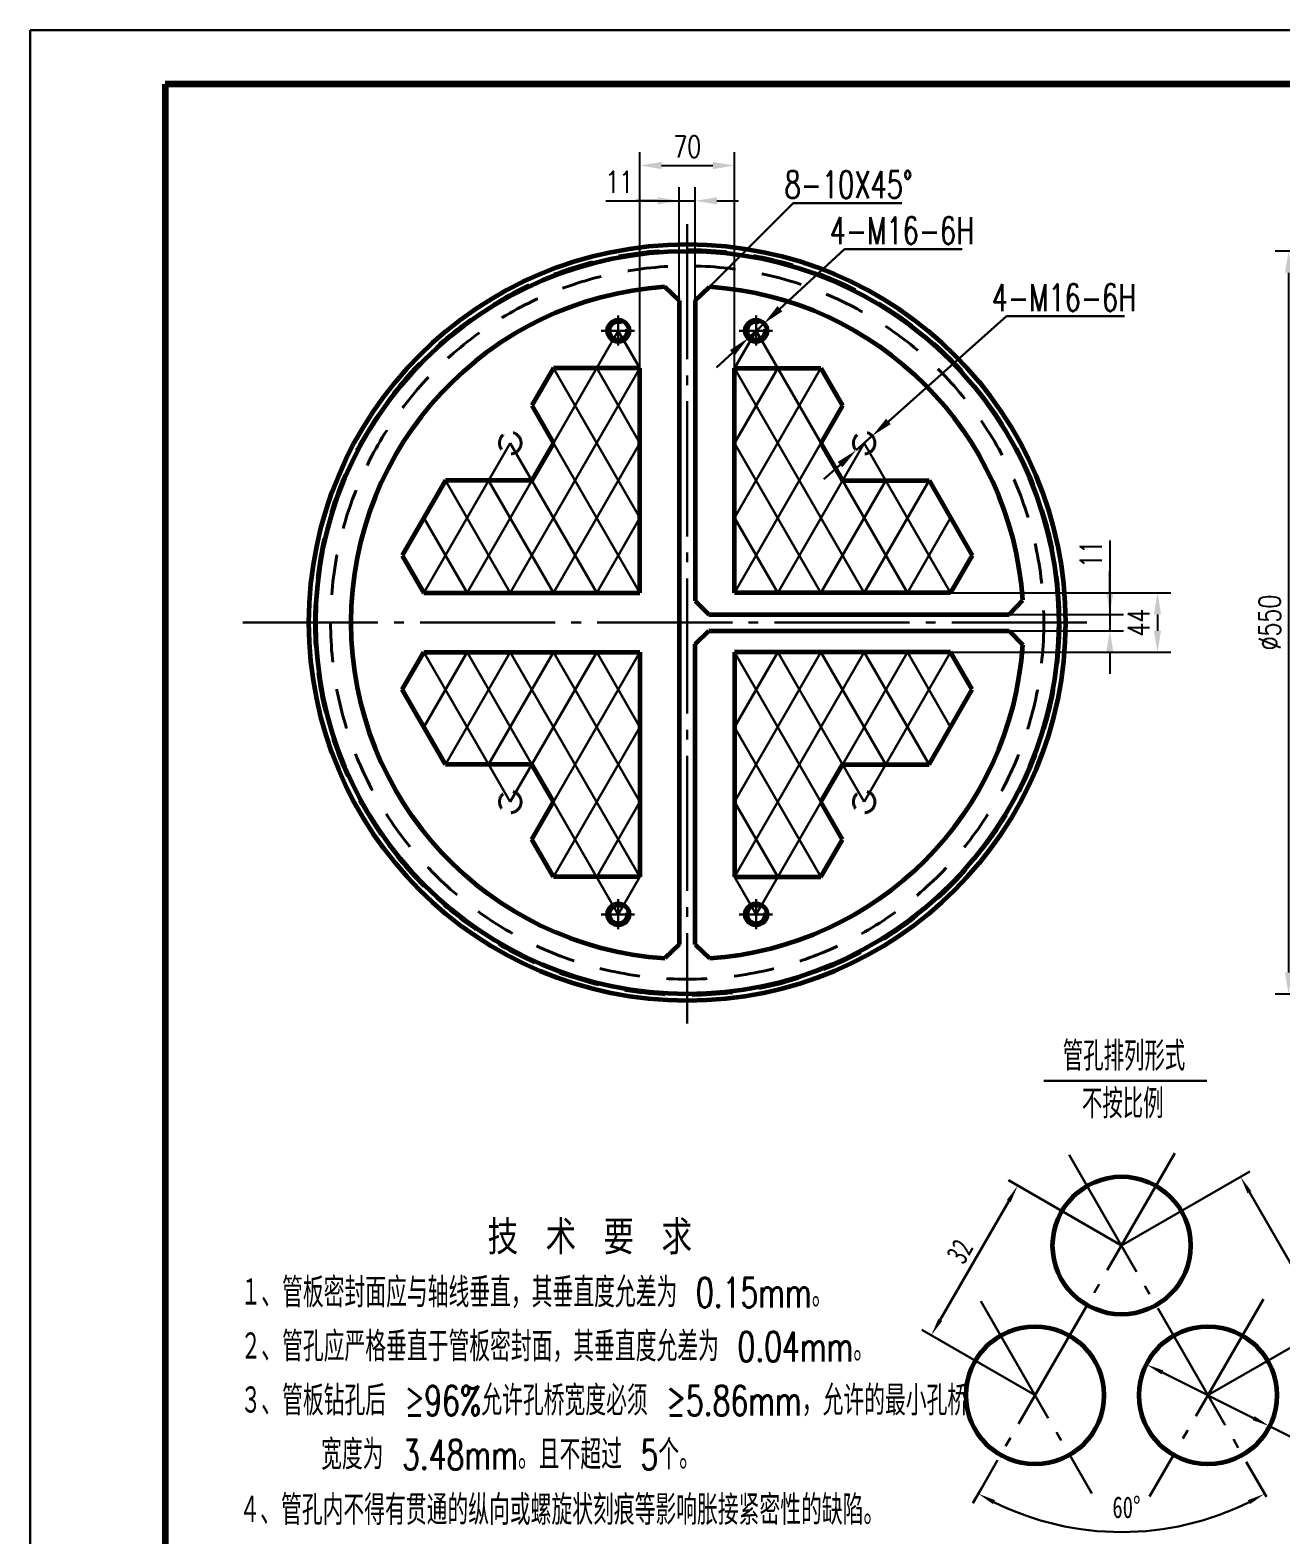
# Model space of a CAD drawing. Extents: x 0 to 25472, y -20 to 7186.
# Drawn here: x 5172 to 6561, y 1873 to 3544 of the extents above; entities that cross this region are included whole.
import ezdxf
from ezdxf.enums import TextEntityAlignment as Align

# ---------------------------------------------------------------- set-up
doc = ezdxf.new("R2010")
doc.units = 0
doc.header["$LTSCALE"] = 60
doc.header["$MEASUREMENT"] = 0
doc.header["$PDMODE"] = 1
for name, pattern in [('XX-L', [1.25, 0.75, -0.5]), ('XX-S', [0.5, 0.3, -0.2]), ('ZXX-L', [3.28, 2.5, -0.3, 0.18, -0.3]), ('ZXX-S', [1.27, 0.75, -0.2, 0.12, -0.2])]:
    doc.linetypes.add(name, pattern=pattern)
doc.layers.get('Defpoints').update_dxf_attribs({"linetype": 'CONTINUOUS'})
for name, color, linetype, lineweight in [('A 粗实线', 1, 'CONTINUOUS', 60), ('B 细实线', 7, 'CONTINUOUS', 30), ('C 文 字', 2, 'CONTINUOUS', 30), ('D 短中心线', 3, 'ZXX-S', 30), ('E 长中心线', 3, 'ZXX-L', 30), ('F 短虚线', 6, 'XX-S', 40), ('G 长虚线', 6, 'XX-L', 40)]:
    doc.layers.add(name, color=color, linetype=linetype, lineweight=lineweight)
doc.layers.add('Z1', color=7, linetype='CONTINUOUS')
doc.styles.add('HZTXT', font='TXT.SHX', dxfattribs={"width": 0.75, "bigfont": 'HZTXT'})
doc.styles.add('TXT', font='txt', dxfattribs={"width": 0.7})
doc.dimstyles.new('通用标注4.0', dxfattribs={"dimtxt": 4, "dimasz": 4, "dimexe": 2.5, "dimexo": 0, "dimgap": 1.5, "dimtad": 1, "dimdec": 0, "dimzin": 0, "dimdsep": 46, "dimtxsty": 'HZTXT', "dimcen": 0, "dimadec": 0, "dimazin": 0, "dimtfac": 0.375, "dimtdec": 0, "dimtmove": 2, "dimatfit": 3, "dimfxl": 0, "dimtzin": 0, "dimarcsym": 0})

# ---------------------------------------------------------------- blocks, each defined once
blk = doc.blocks.new('*D65')
at = {"layer": 'C 文 字', "color": 0, "lineweight": -2}
for p, q in [((5893.2, 3243.5), (5893.2, 3369.1)), ((5911.2, 3243.5), (5911.2, 3369.1)), ((5811.8, 3354.1), (5893.2, 3354.1)), ((5869.2, 3354.1), (5845.2, 3354.1)), ((5893.2, 3354.1), (5911.2, 3354.1)), ((5893.2, 3354.1), (5911.2, 3354.1)), ((5935.2, 3354.1), (5959.2, 3354.1))]:
    blk.add_line(p, q, dxfattribs=at)
at = {"layer": 'C 文 字', "color": 0}
for points in [[(5869.2, 3358.1), (5869.2, 3350.1), (5893.2, 3354.1)], [(5935.2, 3358.1), (5935.2, 3350.1), (5911.2, 3354.1)]]:
    blk.add_solid(points, dxfattribs=at)
at = {"layer": 'Defpoints', "color": 0}
for p in [(5911.2, 3354.1), (5893.2, 3243.5), (5911.2, 3243.5)]:
    blk.add_point(p, dxfattribs=at)
at = {"layer": 'C 文 字', "color": 0, "insert": (5826.8, 3375.1), "char_height": 24, "attachment_point": 5, "style": 'HZTXT'}
blk.add_mtext('11', dxfattribs=at)
blk = doc.blocks.new('*D66')
at = {"layer": 'C 文 字', "color": 0, "lineweight": -2}
for p, q in [((5849.7, 3168.2), (5849.7, 3408.3)), ((5873.7, 3393.3), (5930.7, 3393.3)), ((5954.7, 3168.2), (5954.7, 3408.3))]:
    blk.add_line(p, q, dxfattribs=at)
at = {"layer": 'C 文 字', "color": 0}
for points in [[(5873.7, 3397.3), (5873.7, 3389.3), (5849.7, 3393.3)], [(5930.7, 3397.3), (5930.7, 3389.3), (5954.7, 3393.3)]]:
    blk.add_solid(points, dxfattribs=at)
at = {"layer": 'Defpoints', "color": 0}
for p in [(5954.7, 3393.3), (5849.7, 3168.2), (5954.7, 3168.2)]:
    blk.add_point(p, dxfattribs=at)
at = {"layer": 'C 文 字', "color": 0, "insert": (5902.2, 3414.3), "char_height": 24, "attachment_point": 5, "style": 'HZTXT'}
blk.add_mtext('70', dxfattribs=at)
blk = doc.blocks.new('*D67')
at = {"layer": 'C 文 字', "color": 0, "lineweight": -2}
for p, q in [((6194.7, 2918.8), (6439.4, 2918.8)), ((6424.4, 2894.8), (6424.4, 2876.8)), ((6194.7, 2852.8), (6439.4, 2852.8))]:
    blk.add_line(p, q, dxfattribs=at)
at = {"layer": 'C 文 字', "color": 0}
for points in [[(6420.4, 2894.8), (6428.4, 2894.8), (6424.4, 2918.8)], [(6420.4, 2876.8), (6428.4, 2876.8), (6424.4, 2852.8)]]:
    blk.add_solid(points, dxfattribs=at)
at = {"layer": 'Defpoints', "color": 0}
for p in [(6194.7, 2918.8), (6194.7, 2852.8), (6424.4, 2852.8)]:
    blk.add_point(p, dxfattribs=at)
at = {"layer": 'C 文 字', "color": 0, "insert": (6403.4, 2885.8), "char_height": 24, "attachment_point": 5, "rotation": 90, "style": 'HZTXT'}
blk.add_mtext('44', dxfattribs=at)
blk = doc.blocks.new('*D68')
at = {"layer": 'C 文 字', "color": 0, "lineweight": -2}
for p, q in [((6371.5, 2976.9), (6371.5, 2894.8)), ((6371.5, 2918.8), (6371.5, 2942.8)), ((6259.8, 2894.8), (6386.5, 2894.8)), ((6371.5, 2894.8), (6371.5, 2876.8)), ((6371.5, 2894.8), (6371.5, 2876.8)), ((6259.8, 2876.8), (6386.5, 2876.8)), ((6371.5, 2852.8), (6371.5, 2828.8))]:
    blk.add_line(p, q, dxfattribs=at)
at = {"layer": 'C 文 字', "color": 0}
for points in [[(6367.5, 2918.8), (6375.5, 2918.8), (6371.5, 2894.8)], [(6367.5, 2852.8), (6375.5, 2852.8), (6371.5, 2876.8)]]:
    blk.add_solid(points, dxfattribs=at)
at = {"layer": 'Defpoints', "color": 0}
for p in [(6259.8, 2894.8), (6259.8, 2876.8), (6371.5, 2876.8)]:
    blk.add_point(p, dxfattribs=at)
at = {"layer": 'C 文 字', "color": 0, "insert": (6350.5, 2961.9), "char_height": 24, "attachment_point": 5, "rotation": 90, "style": 'HZTXT'}
blk.add_mtext('11', dxfattribs=at)
blk = doc.blocks.new('JT')
at = {"layer": 'Z1', "color": 7}
blk.add_lwpolyline([(0, 0, 0, 0.25, 0), (-1, 0, 0.25, 0.25, 0)], format="xyseb", dxfattribs=at)
blk = doc.blocks.new('*D168')
at = {"layer": 'C 文 字', "color": 0, "lineweight": -2}
for p, q in [((6724.6, 3298.3), (6555, 3298.3)), ((6570, 3274.3), (6570, 2497.3)), ((6724.6, 2473.3), (6555, 2473.3))]:
    blk.add_line(p, q, dxfattribs=at)
at = {"layer": 'C 文 字', "color": 0}
for points in [[(6566, 3274.3), (6574, 3274.3), (6570, 3298.3)], [(6566, 2497.3), (6574, 2497.3), (6570, 2473.3)]]:
    blk.add_solid(points, dxfattribs=at)
at = {"layer": 'Defpoints', "color": 0}
for p in [(6724.6, 3298.3), (6570, 2473.3), (6724.6, 2473.3)]:
    blk.add_point(p, dxfattribs=at)
at = {"layer": 'C 文 字', "color": 0, "insert": (6549, 2885.8), "char_height": 24, "attachment_point": 5, "rotation": 90, "style": 'HZTXT'}
blk.add_mtext('%%c550', dxfattribs=at)

msp = doc.modelspace()

# ---------------------------------------------------------------- linework, layer by layer
at = {"layer": 'A 粗实线', "color": 5, "lineweight": 120}
for p, q in [((5322.5, 3483.7), (5322.5, 39.7)), ((10158.5, 3483.7), (5322.5, 3483.7))]:
    msp.add_line(p, q, dxfattribs=at)
at = {"layer": 'A 粗实线'}
for p, q in [((5893.2, 3243.5), (5877.5, 3258.5)), ((5911.2, 3243.5), (5926.9, 3258.5)), ((5893.2, 3243.5), (5893.2, 2528.2)), ((5911.2, 3243.5), (5911.2, 2909.8)), ((5753.7, 3168.2), (5729.7, 3126.7)), ((5849.7, 3168.2), (5753.7, 3168.2)), ((5849.7, 2918.8), (5849.7, 3168.2)), ((5954.7, 3168.2), (6050.7, 3168.2)), ((5954.7, 2918.8), (5954.7, 3168.2)), ((6050.7, 3168.2), (6074.7, 3126.7)), ((5729.7, 3126.7), (5753.7, 3085.1)), ((6074.7, 3126.7), (6050.7, 3085.1)), ((5753.7, 3085.1), (5729.7, 3043.5)), ((6050.7, 3085.1), (6074.7, 3043.5)), ((5633.7, 3043.5), (5585.7, 2960.4)), ((5729.7, 3043.5), (5633.7, 3043.5)), ((6074.7, 3043.5), (6170.7, 3043.5)), ((6170.7, 3043.5), (6218.7, 2960.4)), ((5585.7, 2960.4), (5609.7, 2918.8)), ((6218.7, 2960.4), (6194.7, 2918.8)), ((5609.7, 2918.8), (5849.7, 2918.8)), ((5911.2, 2909.8), (5926.2, 2894.8)), ((6194.7, 2918.8), (5954.7, 2918.8)), ((6259.8, 2894.8), (6274.9, 2910.6)), ((5926.2, 2894.8), (6259.8, 2894.8)), ((5911.2, 2861.8), (5926.2, 2876.8)), ((5926.2, 2876.8), (6259.8, 2876.8)), ((6259.8, 2876.8), (6274.9, 2861.1)), ((5911.2, 2528.2), (5911.2, 2861.8)), ((5585.7, 2811.3), (5609.7, 2852.8)), ((5609.7, 2852.8), (5849.7, 2852.8)), ((5849.7, 2852.8), (5849.7, 2603.4)), ((5954.7, 2852.8), (5954.7, 2603.4)), ((6194.7, 2852.8), (5954.7, 2852.8)), ((6218.7, 2811.3), (6194.7, 2852.8)), ((5633.7, 2728.1), (5585.7, 2811.3)), ((6170.7, 2728.1), (6218.7, 2811.3)), ((5729.7, 2728.1), (5633.7, 2728.1)), ((5753.7, 2686.6), (5729.7, 2728.1)), ((6050.7, 2686.6), (6074.7, 2728.1)), ((6074.7, 2728.1), (6170.7, 2728.1)), ((5729.7, 2645), (5753.7, 2686.6)), ((6074.7, 2645), (6050.7, 2686.6)), ((5753.7, 2603.4), (5729.7, 2645)), ((6050.7, 2603.4), (6074.7, 2645)), ((5849.7, 2603.4), (5753.7, 2603.4)), ((5954.7, 2603.4), (6050.7, 2603.4)), ((5893.2, 2528.2), (5877.5, 2513.2)), ((5911.2, 2528.2), (5926.9, 2513.2))]:
    msp.add_line(p, q, dxfattribs=at)
for centre, radius in [((5902.2, 2885.8), 420), ((5902.2, 2885.8), 412.5), ((5825.7, 3209.8), 12), ((5978.7, 3209.8), 12), ((5825.7, 2561.8), 12), ((5978.7, 2561.8), 12), ((6384.5, 2194.1), 76.5), ((6288.4, 2027.8), 76.5), ((6480.5, 2027.8), 76.5)]:
    msp.add_circle(centre, radius, dxfattribs=at)
for start, end in [(93.7973, 266.2027), (3.7973, 86.2027), (273.7973, 356.2027)]:
    msp.add_arc((5902.2, 2885.8), 373.5, start, end, dxfattribs=at)
at = {"layer": 'B 细实线'}
for p, q in [((5172.5, 3543.7), (5172.5, -20.3)), ((10218.5, 3543.7), (5172.5, 3543.7)), ((5926.2, 3257.8), (6020, 3351.6)), ((5825.7, 3209.8), (5657.7, 2918.8)), ((5825.7, 3209.8), (5849.7, 3168.2)), ((5978.7, 3209.8), (5954.7, 3168.2)), ((5978.7, 3209.8), (6146.7, 2918.8)), ((5849.7, 3168.2), (5705.7, 2918.8)), ((5753.7, 3168.2), (5849.7, 3002)), ((5801.7, 3168.2), (5849.7, 3085.1)), ((6002.7, 3168.2), (5954.7, 3085.1)), ((6050.7, 3168.2), (5954.7, 3002)), ((5954.7, 3168.2), (6098.7, 2918.8)), ((5705.7, 3085.1), (5609.7, 2918.8)), ((5705.7, 3085.1), (5801.7, 2918.8)), ((5849.7, 3085.1), (5753.7, 2918.8)), ((5753.7, 3085.1), (5849.7, 2918.8)), ((5954.7, 3085.1), (6050.7, 2918.8)), ((6050.7, 3085.1), (5954.7, 2918.8)), ((6098.7, 3085.1), (6002.7, 2918.8)), ((6098.7, 3085.1), (6194.7, 2918.8)), ((5633.7, 3043.5), (5705.7, 2918.8)), ((5681.7, 3043.5), (5753.7, 2918.8)), ((6122.7, 3043.5), (6050.7, 2918.8)), ((6170.7, 3043.5), (6098.7, 2918.8)), ((5609.7, 3002), (5657.7, 2918.8)), ((5849.7, 3002), (5801.7, 2918.8)), ((5954.7, 3002), (6002.7, 2918.8)), ((6194.7, 3002), (6146.7, 2918.8)), ((5609.7, 2769.7), (5657.7, 2852.8)), ((5705.7, 2686.6), (5609.7, 2852.8)), ((5633.7, 2728.1), (5705.7, 2852.8)), ((5825.7, 2561.8), (5657.7, 2852.8)), ((5681.7, 2728.1), (5753.7, 2852.8)), ((5705.7, 2686.6), (5801.7, 2852.8)), ((5849.7, 2603.4), (5705.7, 2852.8)), ((5849.7, 2686.6), (5753.7, 2852.8)), ((5753.7, 2686.6), (5849.7, 2852.8)), ((5849.7, 2769.7), (5801.7, 2852.8)), ((5954.7, 2769.7), (6002.7, 2852.8)), ((6050.7, 2686.6), (5954.7, 2852.8)), ((5954.7, 2686.6), (6050.7, 2852.8)), ((5954.7, 2603.4), (6098.7, 2852.8)), ((5978.7, 2561.8), (6146.7, 2852.8)), ((6098.7, 2686.6), (6002.7, 2852.8)), ((6122.7, 2728.1), (6050.7, 2852.8)), ((6170.7, 2728.1), (6098.7, 2852.8)), ((6098.7, 2686.6), (6194.7, 2852.8)), ((6194.7, 2769.7), (6146.7, 2852.8)), ((5753.7, 2603.4), (5849.7, 2769.7)), ((6050.7, 2603.4), (5954.7, 2769.7)), ((5801.7, 2603.4), (5849.7, 2686.6)), ((6002.7, 2603.4), (5954.7, 2686.6)), ((5825.7, 2561.8), (5849.7, 2603.4)), ((5978.7, 2561.8), (5954.7, 2603.4)), ((6298.3, 2377.1), (6479.1, 2377.1)), ((6384.5, 2194.1), (6527, 2276.4)), ((6384.5, 2194.1), (6258.8, 2266.6)), ((6183.1, 2111.5), (6259.3, 2243.5)), ((6602.7, 2121.2), (6526.5, 2253.2)), ((6480.5, 2027.8), (6623, 2110.1)), ((6288.4, 2027.8), (6162.8, 2100.3)), ((6531.1, 2002.4), (6429.8, 2053.2)), ((6548.8, 1993.5), (6584.2, 1975.7)), ((6229.2, 1925.2), (6219.4, 1908.1))]:
    msp.add_line(p, q, dxfattribs=at)
for centre, radius, start, end in [((5825.7, 3209.8), 9, 67.7738, 10.4692), ((5978.7, 3209.8), 9, 67.7738, 10.4692), ((5825.7, 2561.8), 9, 67.7738, 10.4692), ((5978.7, 2561.8), 9, 67.7738, 10.4692), ((6384.5, 2194.1), 318.2, 243.5659, 296.4341)]:
    msp.add_arc(centre, radius, start, end, dxfattribs=at)
at = {"layer": 'C 文 字'}
for p, q in [((6020, 3351.6), (6140.5, 3351.6)), ((6076.7, 3300.5), (6005.1, 3234.3)), ((6076.7, 3300.5), (6207.7, 3300.5)), ((6256.6, 3226), (6125.6, 3109.1)), ((6256.6, 3226), (6387.6, 3226)), ((5969.9, 3201.7), (5987.5, 3218)), ((5952.3, 3185.4), (5934.7, 3169)), ((6089.8, 3077.1), (6107.7, 3093.1)), ((6071.9, 3061.1), (6053.9, 3045.2))]:
    msp.add_line(p, q, dxfattribs=at)
for points in [[(6002.4, 3237.2), (6007.8, 3231.3), (5987.5, 3218)], [(5949.6, 3188.3), (5955, 3182.4), (5969.9, 3201.7)], [(6122.9, 3112.1), (6128.2, 3106.1), (6107.7, 3093.1)], [(6069.2, 3064.1), (6074.5, 3058.2), (6089.8, 3077.1)]]:
    msp.add_solid(points, dxfattribs=at)
at = {"layer": 'D 短中心线'}
for p, q in [((5825.7, 3193.3), (5825.7, 3226.6)), ((5978.7, 3193.3), (5978.7, 3226.6)), ((5806.8, 3209.8), (5843.8, 3209.8)), ((5959.8, 3209.8), (5996.8, 3209.8)), ((5825.7, 2545.4), (5825.7, 2578.6)), ((5978.7, 2545.4), (5978.7, 2578.6)), ((5806.8, 2561.8), (5843.8, 2561.8)), ((5959.8, 2561.8), (5996.8, 2561.8))]:
    msp.add_line(p, q, dxfattribs=at)
at = {"layer": 'E 长中心线'}
for p, q in [((5902.2, 3328.3), (5902.2, 2440.5)), ((5408.7, 2885.8), (6352.3, 2885.8)), ((6443.6, 2296.5), (6229.2, 1925.2)), ((6326.3, 2294.9), (6545.5, 1915.1)), ((6228.1, 2132.3), (6351.4, 1918.8)), ((6542, 2134.5), (6415.5, 1915.4))]:
    msp.add_line(p, q, dxfattribs=at)
at = {"layer": 'F 短虚线'}
for centre in [(5705.7, 3085.1), (6098.7, 3085.1), (5705.7, 2686.6), (6098.7, 2686.6)]:
    msp.add_circle(centre, 12, dxfattribs=at)
at = {"layer": 'G 长虚线'}
for radius in [414, 396]:
    msp.add_circle((5902.2, 2885.8), radius, dxfattribs=at)

# ---------------------------------------------------------------- block references
at = {"layer": 'B 细实线', "yscale": 19.79997822000223, "zscale": 19.79997822000198}
for p, xscale, rotation in [((6516.6, 2270.4), 19.79997822000221, 120), ((6269.2, 2260.6), 19.79997822000221, 59.99999999999996), ((6173.2, 2094.3), 19.79997822000221, 239.9999999999999), ((6412.1, 2062.1), 19.79997822000234, 153.3598694760035), ((6548.8, 1993.5), 19.79997822000234, 333.3598694760036), ((6225.4, 1918.5), 19.79997822000131, 151.782939113158), ((6543.5, 1918.5), 19.79997822000211, 28.21706088684073)]:
    msp.add_blockref('JT', p, dxfattribs=dict(at, xscale=xscale, rotation=rotation))

# ---------------------------------------------------------------- texts
at = {"layer": 'C 文 字', "style": 'HZTXT', "width": 0.7}
for s, p in [('8-10X45%%d', (6081.4, 3372.2)), ('4-M16-6H', (6140.5, 3321.1)), ('4-M16-6H', (6320.4, 3246.7))]:
    msp.add_text(s, height=30, dxfattribs=at).set_placement(p, align=Align.MIDDLE)
for s, p in [('管孔排列形式', (6319.2, 2404.4)), ('不按比例', (6340.5, 2351.5))]:
    msp.add_text(s, height=32.39, dxfattribs=at).set_placement(p, align=Align.MIDDLE_LEFT)
at = {"layer": 'C 文 字', "style": 'TXT', "width": 0.7}
msp.add_text('32', height=24, rotation=60, dxfattribs=at).set_placement((6204.9, 2187.7), align=Align.MIDDLE)
at = {"layer": 'C 文 字', "style": 'HZTXT', "width": 0.7}
for s, p in [('１、管板密封面应与轴线垂直，其垂直度允差为 0.15mm。', (5406.1, 2125.4)), ('２、管孔应严格垂直于管板密封面，其垂直度允差为 0.04mm。', (5406.1, 2065.4)), ('３、管板钻孔后 ≥96%允许孔桥宽度必须 ≥5.86mm，允许的最小孔桥', (5406.1, 2005.4)), ('    宽度为 3.48mm。且不超过 5个。', (5406.1, 1945.4)), ('４、管孔内不得有贯通的纵向或螺旋状刻痕等影响胀接紧密性的缺陷。', (5404.9, 1883.9))]:
    msp.add_text(s, height=33, dxfattribs=at).set_placement(p)
at = {"layer": 'C 文 字', "style": 'TXT', "width": 0.7}
msp.add_text('60%%d', height=24, dxfattribs=at).set_placement((6390, 1903.5), align=Align.MIDDLE_CENTER)
at = {"layer": 'F 短虚线', "style": 'HZTXT', "width": 0.9}
msp.add_text('技 术 要 求', height=37.8, dxfattribs=at).set_placement((5680.5, 2184.2))

# ---------------------------------------------------------------- dimensions: what is measured, and where the dimension line sits
at = {"layer": 'C 文 字'}
dim = msp.add_linear_dim(base=(5954.7, 3393.3), p1=(5849.7, 3168.2), p2=(5954.7, 3168.2), text='70', dimstyle='通用标注4.0', override={"dimscale": 6}, dxfattribs=at)
dim.commit()
dim.dimension.update_dxf_attribs({"geometry": '*D66', "text_midpoint": (5902.2, 3414.3)})
dim = msp.add_linear_dim(base=(5911.2, 3354.1), p1=(5893.2, 3243.5), p2=(5911.2, 3243.5), text='11', dimstyle='通用标注4.0', override={"dimscale": 6, "dimtmove": 1}, dxfattribs=at)
dim.commit()
dim.dimension.update_dxf_attribs({"geometry": '*D65', "text_midpoint": (5826.8, 3350.9), "dimtype": 160})
for base, p1, p2, text, picture, middle in [((6570, 2473.3), (6724.6, 3298.3), (6724.6, 2473.3), '%%c550', '*D168', (6549, 2885.8)), ((6424.4, 2852.8), (6194.7, 2918.8), (6194.7, 2852.8), '44', '*D67', (6403.4, 2885.8))]:
    dim = msp.add_linear_dim(base=base, p1=p1, p2=p2, angle=90, text=text, dimstyle='通用标注4.0', override={"dimscale": 6}, dxfattribs=at)
    dim.commit()
    dim.dimension.update_dxf_attribs({"geometry": picture, "text_midpoint": middle})
dim = msp.add_linear_dim(base=(6371.5, 2876.8), p1=(6259.8, 2894.8), p2=(6259.8, 2876.8), angle=90, text='11', dimstyle='通用标注4.0', override={"dimscale": 6, "dimtmove": 1}, dxfattribs=at)
dim.commit()
dim.dimension.update_dxf_attribs({"geometry": '*D68', "text_midpoint": (6369.3, 2961.9), "dimtype": 160})

doc.saveas('drawing.dxf')
